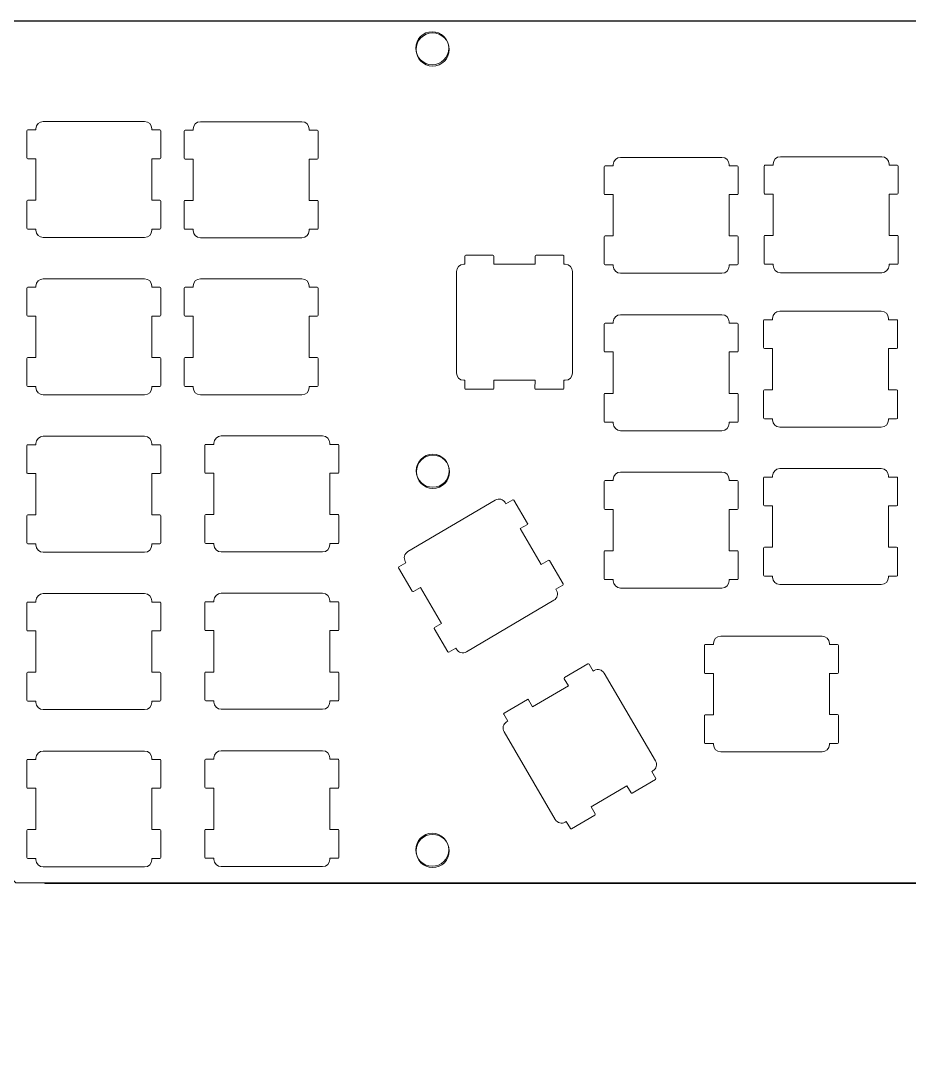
# Model space of a CAD drawing. Header units: millimetres. Extents: x -194 to 290, y 0 to 127.
# Drawn here: x 120.4 to 228, y 0 to 126 of the extents above; entities that cross this region are included whole.
import ezdxf

# ---------------------------------------------------------------- set-up
doc = ezdxf.new("R2010")
doc.units = ezdxf.units.MM
doc.header["$MEASUREMENT"] = 0
doc.layers.add('holes', color=7, linetype='Continuous')
doc.layers.add('Layer 1', color=7, linetype='Continuous')

# ---------------------------------------------------------------- blocks, each defined once
blk = doc.blocks.new('block 10')
at = {"layer": 'Layer 1', "color": 250, "lineweight": 9, "true_color": 0x353528}
blk.add_open_spline([(290.22, 21.63), (290.22, 21.63), (123.29, 21.63), (123.29, 21.63), (123.29, 21.63), (123.29, 21.69), (123.29, 21.69), (123.29, 21.69), (119.78, 21.69), (119.78, 21.69), (119.78, 21.69), (117.28, 24.14), (117.28, 24.14), (117.27, 24.13), (117.26, 24.12), (117.25, 24.11), (117.25, 24.11), (117.03, 24.32), (117.03, 24.32), (117.03, 24.32), (114.52, 26.79), (114.52, 26.79), (114.52, 26.79), (110.99, 26.8), (110.99, 26.8), (110.99, 26.8), (103.86, 26.82), (103.86, 26.82), (103.86, 26.82), (101.3, 26.83), (101.3, 26.83), (101.3, 26.83), (100.34, 26.83), (100.34, 26.83), (100.34, 26.83), (98.36, 28.78), (98.36, 28.78), (98.36, 28.78), (84.57, 28.78), (84.57, 28.78), (84.57, 28.78), (81.16, 27.86), (81.16, 27.86), (81.16, 27.86), (61.46, 22.49), (61.46, 22.49), (61.46, 22.49), (59, 21.82), (59, 21.82), (59, 21.82), (58.06, 21.56), (58.06, 21.56), (58.06, 21.56), (56.88, 19), (56.88, 19), (56.88, 19), (56.16, 18.59), (56.16, 18.59), (56.16, 18.59), (53.82, 17.24), (53.82, 17.24), (53.82, 17.24), (26.91, 1.75), (26.91, 1.75), (26.91, 1.75), (23.85, -0.01), (23.85, -0.01), (23.85, -0.01), (22.08, 3.05), (22.08, 3.05), (22.08, 3.05), (1.82, 38.06), (1.82, 38.06), (1.82, 38.06), (0.05, 41.11), (0.05, 41.11), (0.05, 41.11), (0.05, 126.04), (0.05, 126.04), (0.05, 126.04), (243.04, 126.04), (243.04, 126.04), (243.04, 126.04), (245.54, 123.55), (245.54, 123.55), (245.54, 123.55), (248.22, 120.88), (248.22, 120.88), (248.22, 120.88), (250.72, 118.39), (250.72, 118.39), (250.72, 118.39), (282.66, 118.39), (282.66, 118.39), (282.66, 118.39), (285.16, 115.9), (285.16, 115.9), (285.16, 115.9), (287.72, 113.35), (287.72, 113.35), (287.72, 113.35), (290.22, 110.86), (290.22, 110.86), (290.22, 110.86), (290.22, 21.63), (290.22, 21.63)], degree=3, knots=[0, 0, 0, 0, 1, 1, 1, 2, 2, 2, 3, 3, 3, 4, 4, 4, 5, 5, 5, 6, 6, 6, 7, 7, 7, 8, 8, 8, 9, 9, 9, 10, 10, 10, 11, 11, 11, 12, 12, 12, 13, 13, 13, 14, 14, 14, 15, 15, 15, 16, 16, 16, 17, 17, 17, 18, 18, 18, 19, 19, 19, 20, 20, 20, 21, 21, 21, 22, 22, 22, 23, 23, 23, 24, 24, 24, 25, 25, 25, 26, 26, 26, 27, 27, 27, 28, 28, 28, 29, 29, 29, 30, 30, 30, 31, 31, 31, 32, 32, 32, 33, 33, 33, 34, 34, 34, 35, 35, 35, 35], dxfattribs=at)
blk = doc.blocks.new('block 12')
at = {"layer": 'Layer 1', "lineweight": 0}
blk.add_lwpolyline([(290.22, 25.16), (290.22, 21.63), (123.29, 21.63), (123.29, 21.69), (290.17, 21.69), (290.17, 25.16), (290.22, 25.16)], dxfattribs=at)
blk = doc.blocks.new('block 13')
at = {"layer": 'Layer 1', "lineweight": 0}
blk.add_open_spline([(245.54, 123.55), (245.53, 123.54), (245.51, 123.53), (245.5, 123.52), (245.5, 123.52), (243.02, 126), (243.02, 126), (243.02, 126), (0.1, 126), (0.1, 126), (0.1, 126), (0.1, 122.52), (0.1, 122.52), (0.1, 122.52), (0.05, 122.52), (0.05, 122.52), (0.05, 122.52), (0.05, 126.04), (0.05, 126.04), (0.05, 126.04), (243.04, 126.04), (243.04, 126.04), (243.04, 126.04), (245.54, 123.55), (245.54, 123.55)], degree=3, knots=[0, 0, 0, 0, 1, 1, 1, 2, 2, 2, 3, 3, 3, 4, 4, 4, 5, 5, 5, 6, 6, 6, 7, 7, 7, 8, 8, 8, 8], dxfattribs=at)
blk = doc.blocks.new('block 7')
at = {"layer": 'Layer 1'}
for name in ['block 10', 'block 13', 'block 12']:
    blk.add_blockref(name, (0, 0), dxfattribs=at)
blk = doc.blocks.new('block 25')
at = {"layer": 'holes', "lineweight": 0}
blk.add_open_spline([(170.27, 73.58), (171.37, 73.58), (172.27, 72.68), (172.27, 71.58), (172.27, 70.47), (171.37, 69.58), (170.27, 69.58), (169.17, 69.58), (168.27, 70.47), (168.27, 71.58), (168.27, 72.68), (169.17, 73.58), (170.27, 73.58)], degree=3, knots=[0, 0, 0, 0, 1, 1, 1, 2, 2, 2, 3, 3, 3, 4, 4, 4, 4], dxfattribs=at)
blk = doc.blocks.new('block 26')
at = {"layer": 'holes', "lineweight": 0}
blk.add_open_spline([(170.21, 124.73), (171.31, 124.73), (172.21, 123.83), (172.21, 122.73), (172.21, 121.62), (171.31, 120.73), (170.21, 120.73), (169.11, 120.73), (168.21, 121.62), (168.21, 122.73), (168.21, 123.83), (169.11, 124.73), (170.21, 124.73)], degree=3, knots=[0, 0, 0, 0, 1, 1, 1, 2, 2, 2, 3, 3, 3, 4, 4, 4, 4], dxfattribs=at)
blk = doc.blocks.new('block 28')
at = {"layer": 'holes', "lineweight": 0}
blk.add_open_spline([(170.21, 27.7), (171.31, 27.7), (172.21, 26.8), (172.21, 25.7), (172.21, 24.59), (171.31, 23.7), (170.21, 23.7), (169.11, 23.7), (168.21, 24.59), (168.21, 25.7), (168.21, 26.8), (169.11, 27.7), (170.21, 27.7)], degree=3, knots=[0, 0, 0, 0, 1, 1, 1, 2, 2, 2, 3, 3, 3, 4, 4, 4, 4], dxfattribs=at)
blk = doc.blocks.new('block 24')
at = {"layer": 'holes'}
for name in ['block 26', 'block 25', 'block 28']:
    blk.add_blockref(name, (0, 0), dxfattribs=at)
blk = doc.blocks.new('block 42')
at = {"layer": 'holes', "color": 7, "lineweight": 9, "true_color": 0xffffff}
blk.add_open_spline([(170.3, 73.47), (171.41, 73.47), (172.31, 72.57), (172.31, 71.46), (172.31, 70.35), (171.41, 69.45), (170.3, 69.45), (169.19, 69.45), (168.29, 70.35), (168.29, 71.46), (168.29, 72.57), (169.19, 73.47), (170.3, 73.47)], degree=3, knots=[0, 0, 0, 0, 1, 1, 1, 2, 2, 2, 3, 3, 3, 4, 4, 4, 4], dxfattribs=at)
blk = doc.blocks.new('block 43')
at = {"layer": 'holes', "color": 7, "lineweight": 9, "true_color": 0xffffff}
blk.add_open_spline([(170.26, 124.59), (171.37, 124.59), (172.27, 123.69), (172.27, 122.58), (172.27, 121.46), (171.37, 120.56), (170.26, 120.56), (169.15, 120.56), (168.25, 121.46), (168.25, 122.58), (168.25, 123.69), (169.15, 124.59), (170.26, 124.59)], degree=3, knots=[0, 0, 0, 0, 1, 1, 1, 2, 2, 2, 3, 3, 3, 4, 4, 4, 4], dxfattribs=at)
blk = doc.blocks.new('block 45')
at = {"layer": 'holes', "color": 7, "lineweight": 9, "true_color": 0xffffff}
blk.add_open_spline([(170.26, 27.57), (171.37, 27.57), (172.27, 26.67), (172.27, 25.56), (172.27, 24.45), (171.37, 23.55), (170.26, 23.55), (169.15, 23.55), (168.25, 24.45), (168.25, 25.56), (168.25, 26.67), (169.15, 27.57), (170.26, 27.57)], degree=3, knots=[0, 0, 0, 0, 1, 1, 1, 2, 2, 2, 3, 3, 3, 4, 4, 4, 4], dxfattribs=at)
blk = doc.blocks.new('block 41')
at = {"layer": 'holes'}
for name in ['block 43', 'block 42', 'block 45']:
    blk.add_blockref(name, (0, 0), dxfattribs=at)
blk = doc.blocks.new('block 40')
at = {"layer": 'holes', "color": 7, "lineweight": 9, "true_color": 0xffffff}
for points, knots in [([(136.25, 109.35), (136.25, 109.35), (136.25, 104.34), (136.25, 104.34), (136.25, 104.34), (137.24, 104.34), (137.24, 104.34), (137.31, 104.34), (137.35, 104.3), (137.35, 104.23), (137.35, 104.23), (137.35, 100.95), (137.35, 100.95), (137.35, 100.88), (137.31, 100.84), (137.24, 100.84), (137.24, 100.84), (136.25, 100.84), (136.25, 100.84), (136.25, 100.84), (136.25, 100.7), (136.25, 100.7), (136.25, 100.21), (135.87, 99.82), (135.37, 99.82), (135.37, 99.82), (123.1, 99.82), (123.1, 99.82), (122.6, 99.82), (122.21, 100.21), (122.21, 100.7), (122.21, 100.7), (122.21, 100.84), (122.21, 100.84), (122.21, 100.84), (121.23, 100.84), (121.23, 100.84), (121.16, 100.84), (121.12, 100.88), (121.12, 100.95), (121.12, 100.95), (121.12, 104.23), (121.12, 104.23), (121.12, 104.3), (121.16, 104.34), (121.23, 104.34), (121.23, 104.34), (122.21, 104.34), (122.21, 104.34), (122.21, 104.34), (122.21, 109.35), (122.21, 109.35), (122.21, 109.35), (121.23, 109.35), (121.23, 109.35), (121.16, 109.35), (121.12, 109.38), (121.12, 109.45), (121.12, 109.45), (121.12, 112.73), (121.12, 112.73), (121.12, 112.8), (121.16, 112.84), (121.23, 112.84), (121.23, 112.84), (122.21, 112.84), (122.21, 112.84), (122.21, 112.84), (122.21, 112.98), (122.21, 112.98), (122.21, 113.47), (122.6, 113.86), (123.1, 113.86), (123.1, 113.86), (135.37, 113.86), (135.37, 113.86), (135.87, 113.86), (136.25, 113.47), (136.25, 112.98), (136.25, 112.98), (136.25, 112.84), (136.25, 112.84), (136.25, 112.84), (137.24, 112.84), (137.24, 112.84), (137.31, 112.84), (137.35, 112.8), (137.35, 112.73), (137.35, 112.73), (137.35, 109.45), (137.35, 109.45), (137.35, 109.38), (137.31, 109.35), (137.24, 109.35), (137.24, 109.35), (136.25, 109.35), (136.25, 109.35)], [0, 0, 0, 0, 1, 1, 1, 2, 2, 2, 3, 3, 3, 4, 4, 4, 5, 5, 5, 6, 6, 6, 7, 7, 7, 8, 8, 8, 9, 9, 9, 10, 10, 10, 11, 11, 11, 12, 12, 12, 13, 13, 13, 14, 14, 14, 15, 15, 15, 16, 16, 16, 17, 17, 17, 18, 18, 18, 19, 19, 19, 20, 20, 20, 21, 21, 21, 22, 22, 22, 23, 23, 23, 24, 24, 24, 25, 25, 25, 26, 26, 26, 27, 27, 27, 28, 28, 28, 29, 29, 29, 30, 30, 30, 31, 31, 31, 32, 32, 32, 32]), ([(155.3, 109.31), (155.3, 109.31), (155.3, 104.3), (155.3, 104.3), (155.3, 104.3), (156.29, 104.3), (156.29, 104.3), (156.36, 104.3), (156.4, 104.27), (156.4, 104.2), (156.4, 104.2), (156.4, 100.91), (156.4, 100.91), (156.4, 100.84), (156.36, 100.81), (156.29, 100.81), (156.29, 100.81), (155.3, 100.81), (155.3, 100.81), (155.3, 100.81), (155.3, 100.67), (155.3, 100.67), (155.3, 100.17), (154.92, 99.79), (154.42, 99.79), (154.42, 99.79), (142.15, 99.79), (142.15, 99.79), (141.65, 99.79), (141.26, 100.17), (141.26, 100.67), (141.26, 100.67), (141.26, 100.81), (141.26, 100.81), (141.26, 100.81), (140.28, 100.81), (140.28, 100.81), (140.21, 100.81), (140.17, 100.84), (140.17, 100.91), (140.17, 100.91), (140.17, 104.2), (140.17, 104.2), (140.17, 104.27), (140.21, 104.3), (140.28, 104.3), (140.28, 104.3), (141.26, 104.3), (141.26, 104.3), (141.26, 104.3), (141.26, 109.31), (141.26, 109.31), (141.26, 109.31), (140.28, 109.31), (140.28, 109.31), (140.21, 109.31), (140.17, 109.35), (140.17, 109.42), (140.17, 109.42), (140.17, 112.7), (140.17, 112.7), (140.17, 112.77), (140.21, 112.8), (140.28, 112.8), (140.28, 112.8), (141.26, 112.8), (141.26, 112.8), (141.26, 112.8), (141.26, 112.94), (141.26, 112.94), (141.26, 113.44), (141.65, 113.83), (142.15, 113.83), (142.15, 113.83), (154.42, 113.83), (154.42, 113.83), (154.92, 113.83), (155.3, 113.44), (155.3, 112.94), (155.3, 112.94), (155.3, 112.8), (155.3, 112.8), (155.3, 112.8), (156.29, 112.8), (156.29, 112.8), (156.36, 112.8), (156.4, 112.77), (156.4, 112.7), (156.4, 112.7), (156.4, 109.42), (156.4, 109.42), (156.4, 109.35), (156.36, 109.31), (156.29, 109.31), (156.29, 109.31), (155.3, 109.31), (155.3, 109.31)], [0, 0, 0, 0, 1, 1, 1, 2, 2, 2, 3, 3, 3, 4, 4, 4, 5, 5, 5, 6, 6, 6, 7, 7, 7, 8, 8, 8, 9, 9, 9, 10, 10, 10, 11, 11, 11, 12, 12, 12, 13, 13, 13, 14, 14, 14, 15, 15, 15, 16, 16, 16, 17, 17, 17, 18, 18, 18, 19, 19, 19, 20, 20, 20, 21, 21, 21, 22, 22, 22, 23, 23, 23, 24, 24, 24, 25, 25, 25, 26, 26, 26, 27, 27, 27, 28, 28, 28, 29, 29, 29, 30, 30, 30, 31, 31, 31, 32, 32, 32, 32]), ([(206.17, 105.01), (206.17, 105.01), (206.17, 100), (206.17, 100), (206.17, 100), (207.16, 100), (207.16, 100), (207.23, 100), (207.27, 99.96), (207.27, 99.89), (207.27, 99.89), (207.27, 96.61), (207.27, 96.61), (207.27, 96.54), (207.23, 96.51), (207.16, 96.51), (207.16, 96.51), (206.17, 96.51), (206.17, 96.51), (206.17, 96.51), (206.17, 96.36), (206.17, 96.36), (206.17, 95.87), (205.79, 95.48), (205.29, 95.48), (205.29, 95.48), (193.02, 95.48), (193.02, 95.48), (192.52, 95.48), (192.13, 95.87), (192.13, 96.36), (192.13, 96.36), (192.13, 96.51), (192.13, 96.51), (192.13, 96.51), (191.15, 96.51), (191.15, 96.51), (191.08, 96.51), (191.04, 96.54), (191.04, 96.61), (191.04, 96.61), (191.04, 99.89), (191.04, 99.89), (191.04, 99.96), (191.08, 100), (191.15, 100), (191.15, 100), (192.13, 100), (192.13, 100), (192.13, 100), (192.13, 105.01), (192.13, 105.01), (192.13, 105.01), (191.15, 105.01), (191.15, 105.01), (191.08, 105.01), (191.04, 105.04), (191.04, 105.11), (191.04, 105.11), (191.04, 108.39), (191.04, 108.39), (191.04, 108.46), (191.08, 108.5), (191.15, 108.5), (191.15, 108.5), (192.13, 108.5), (192.13, 108.5), (192.13, 108.5), (192.13, 108.64), (192.13, 108.64), (192.13, 109.13), (192.52, 109.52), (193.02, 109.52), (193.02, 109.52), (205.29, 109.52), (205.29, 109.52), (205.79, 109.52), (206.17, 109.13), (206.17, 108.64), (206.17, 108.64), (206.17, 108.5), (206.17, 108.5), (206.17, 108.5), (207.16, 108.5), (207.16, 108.5), (207.23, 108.5), (207.27, 108.46), (207.27, 108.39), (207.27, 108.39), (207.27, 105.11), (207.27, 105.11), (207.27, 105.04), (207.23, 105.01), (207.16, 105.01), (207.16, 105.01), (206.17, 105.01), (206.17, 105.01)], [0, 0, 0, 0, 1, 1, 1, 2, 2, 2, 3, 3, 3, 4, 4, 4, 5, 5, 5, 6, 6, 6, 7, 7, 7, 8, 8, 8, 9, 9, 9, 10, 10, 10, 11, 11, 11, 12, 12, 12, 13, 13, 13, 14, 14, 14, 15, 15, 15, 16, 16, 16, 17, 17, 17, 18, 18, 18, 19, 19, 19, 20, 20, 20, 21, 21, 21, 22, 22, 22, 23, 23, 23, 24, 24, 24, 25, 25, 25, 26, 26, 26, 27, 27, 27, 28, 28, 28, 29, 29, 29, 30, 30, 30, 31, 31, 31, 32, 32, 32, 32]), ([(225.54, 105.08), (225.54, 105.08), (225.54, 100.07), (225.54, 100.07), (225.54, 100.07), (226.53, 100.07), (226.53, 100.07), (226.6, 100.07), (226.64, 100.03), (226.64, 99.96), (226.64, 99.96), (226.64, 96.68), (226.64, 96.68), (226.64, 96.61), (226.6, 96.58), (226.53, 96.58), (226.53, 96.58), (225.54, 96.58), (225.54, 96.58), (225.54, 96.58), (225.54, 96.43), (225.54, 96.43), (225.54, 95.94), (225.15, 95.55), (224.66, 95.55), (224.66, 95.55), (212.38, 95.55), (212.38, 95.55), (211.89, 95.55), (211.5, 95.94), (211.5, 96.43), (211.5, 96.43), (211.5, 96.58), (211.5, 96.58), (211.5, 96.58), (210.51, 96.58), (210.51, 96.58), (210.44, 96.58), (210.41, 96.61), (210.41, 96.68), (210.41, 96.68), (210.41, 99.96), (210.41, 99.96), (210.41, 100.03), (210.44, 100.07), (210.51, 100.07), (210.51, 100.07), (211.5, 100.07), (211.5, 100.07), (211.5, 100.07), (211.5, 105.08), (211.5, 105.08), (211.5, 105.08), (210.51, 105.08), (210.51, 105.08), (210.44, 105.08), (210.41, 105.11), (210.41, 105.18), (210.41, 105.18), (210.41, 108.46), (210.41, 108.46), (210.41, 108.53), (210.44, 108.57), (210.51, 108.57), (210.51, 108.57), (211.5, 108.57), (211.5, 108.57), (211.5, 108.57), (211.5, 108.71), (211.5, 108.71), (211.5, 109.21), (211.89, 109.59), (212.38, 109.59), (212.38, 109.59), (224.66, 109.59), (224.66, 109.59), (225.15, 109.59), (225.54, 109.21), (225.54, 108.71), (225.54, 108.71), (225.54, 108.57), (225.54, 108.57), (225.54, 108.57), (226.53, 108.57), (226.53, 108.57), (226.6, 108.57), (226.64, 108.53), (226.64, 108.46), (226.64, 108.46), (226.64, 105.18), (226.64, 105.18), (226.64, 105.11), (226.6, 105.08), (226.53, 105.08), (226.53, 105.08), (225.54, 105.08), (225.54, 105.08)], [0, 0, 0, 0, 1, 1, 1, 2, 2, 2, 3, 3, 3, 4, 4, 4, 5, 5, 5, 6, 6, 6, 7, 7, 7, 8, 8, 8, 9, 9, 9, 10, 10, 10, 11, 11, 11, 12, 12, 12, 13, 13, 13, 14, 14, 14, 15, 15, 15, 16, 16, 16, 17, 17, 17, 18, 18, 18, 19, 19, 19, 20, 20, 20, 21, 21, 21, 22, 22, 22, 23, 23, 23, 24, 24, 24, 25, 25, 25, 26, 26, 26, 27, 27, 27, 28, 28, 28, 29, 29, 29, 30, 30, 30, 31, 31, 31, 32, 32, 32, 32]), ([(182.68, 82.54), (182.68, 82.54), (177.67, 82.54), (177.67, 82.54), (177.67, 82.54), (177.67, 81.55), (177.67, 81.55), (177.67, 81.48), (177.64, 81.44), (177.56, 81.44), (177.56, 81.44), (174.28, 81.44), (174.28, 81.44), (174.21, 81.44), (174.18, 81.48), (174.18, 81.55), (174.18, 81.55), (174.18, 82.54), (174.18, 82.54), (174.18, 82.54), (174.04, 82.54), (174.04, 82.54), (173.54, 82.54), (173.15, 82.92), (173.15, 83.42), (173.15, 83.42), (173.15, 95.69), (173.15, 95.69), (173.15, 96.19), (173.54, 96.58), (174.04, 96.58), (174.04, 96.58), (174.18, 96.58), (174.18, 96.58), (174.18, 96.58), (174.18, 97.56), (174.18, 97.56), (174.18, 97.63), (174.21, 97.67), (174.28, 97.67), (174.28, 97.67), (177.56, 97.67), (177.56, 97.67), (177.64, 97.67), (177.67, 97.63), (177.67, 97.56), (177.67, 97.56), (177.67, 96.58), (177.67, 96.58), (177.67, 96.58), (182.68, 96.58), (182.68, 96.58), (182.68, 96.58), (182.68, 97.56), (182.68, 97.56), (182.68, 97.63), (182.72, 97.67), (182.79, 97.67), (182.79, 97.67), (186.07, 97.67), (186.07, 97.67), (186.14, 97.67), (186.17, 97.63), (186.17, 97.56), (186.17, 97.56), (186.17, 96.58), (186.17, 96.58), (186.17, 96.58), (186.31, 96.58), (186.31, 96.58), (186.81, 96.58), (187.2, 96.19), (187.2, 95.69), (187.2, 95.69), (187.2, 83.42), (187.2, 83.42), (187.2, 82.92), (186.81, 82.54), (186.31, 82.54), (186.31, 82.54), (186.14, 82.54), (186.14, 82.54), (186.14, 82.54), (186.14, 81.55), (186.14, 81.55), (186.14, 81.48), (186.1, 81.44), (186.03, 81.44), (186.03, 81.44), (182.75, 81.44), (182.75, 81.44), (182.68, 81.44), (182.64, 81.48), (182.64, 81.55), (182.64, 81.55), (182.68, 82.54), (182.68, 82.54), (182.68, 82.54), (182.68, 82.54), (182.68, 82.54)], [0, 0, 0, 0, 1, 1, 1, 2, 2, 2, 3, 3, 3, 4, 4, 4, 5, 5, 5, 6, 6, 6, 7, 7, 7, 8, 8, 8, 9, 9, 9, 10, 10, 10, 11, 11, 11, 12, 12, 12, 13, 13, 13, 14, 14, 14, 15, 15, 15, 16, 16, 16, 17, 17, 17, 18, 18, 18, 19, 19, 19, 20, 20, 20, 21, 21, 21, 22, 22, 22, 23, 23, 23, 24, 24, 24, 25, 25, 25, 26, 26, 26, 27, 27, 27, 28, 28, 28, 29, 29, 29, 30, 30, 30, 31, 31, 31, 32, 32, 32, 33, 33, 33, 33]), ([(136.25, 90.3), (136.25, 90.3), (136.25, 85.29), (136.25, 85.29), (136.25, 85.29), (137.24, 85.29), (137.24, 85.29), (137.31, 85.29), (137.35, 85.25), (137.35, 85.18), (137.35, 85.18), (137.35, 81.9), (137.35, 81.9), (137.35, 81.83), (137.31, 81.79), (137.24, 81.79), (137.24, 81.79), (136.25, 81.79), (136.25, 81.79), (136.25, 81.79), (136.25, 81.65), (136.25, 81.65), (136.25, 81.16), (135.87, 80.77), (135.37, 80.77), (135.37, 80.77), (123.1, 80.77), (123.1, 80.77), (122.6, 80.77), (122.21, 81.16), (122.21, 81.65), (122.21, 81.65), (122.21, 81.79), (122.21, 81.79), (122.21, 81.79), (121.23, 81.79), (121.23, 81.79), (121.16, 81.79), (121.12, 81.83), (121.12, 81.9), (121.12, 81.9), (121.12, 85.18), (121.12, 85.18), (121.12, 85.25), (121.16, 85.29), (121.23, 85.29), (121.23, 85.29), (122.21, 85.29), (122.21, 85.29), (122.21, 85.29), (122.21, 90.3), (122.21, 90.3), (122.21, 90.3), (121.23, 90.3), (121.23, 90.3), (121.16, 90.3), (121.12, 90.33), (121.12, 90.4), (121.12, 90.4), (121.12, 93.68), (121.12, 93.68), (121.12, 93.75), (121.16, 93.79), (121.23, 93.79), (121.23, 93.79), (122.21, 93.79), (122.21, 93.79), (122.21, 93.79), (122.21, 93.93), (122.21, 93.93), (122.21, 94.42), (122.6, 94.81), (123.1, 94.81), (123.1, 94.81), (135.37, 94.81), (135.37, 94.81), (135.87, 94.81), (136.25, 94.42), (136.25, 93.93), (136.25, 93.93), (136.25, 93.79), (136.25, 93.79), (136.25, 93.79), (137.24, 93.79), (137.24, 93.79), (137.31, 93.79), (137.35, 93.75), (137.35, 93.68), (137.35, 93.68), (137.35, 90.4), (137.35, 90.4), (137.35, 90.33), (137.31, 90.3), (137.24, 90.3), (137.24, 90.3), (136.25, 90.3), (136.25, 90.3)], [0, 0, 0, 0, 1, 1, 1, 2, 2, 2, 3, 3, 3, 4, 4, 4, 5, 5, 5, 6, 6, 6, 7, 7, 7, 8, 8, 8, 9, 9, 9, 10, 10, 10, 11, 11, 11, 12, 12, 12, 13, 13, 13, 14, 14, 14, 15, 15, 15, 16, 16, 16, 17, 17, 17, 18, 18, 18, 19, 19, 19, 20, 20, 20, 21, 21, 21, 22, 22, 22, 23, 23, 23, 24, 24, 24, 25, 25, 25, 26, 26, 26, 27, 27, 27, 28, 28, 28, 29, 29, 29, 30, 30, 30, 31, 31, 31, 32, 32, 32, 32]), ([(155.3, 90.3), (155.3, 90.3), (155.3, 85.29), (155.3, 85.29), (155.3, 85.29), (156.29, 85.29), (156.29, 85.29), (156.36, 85.29), (156.4, 85.25), (156.4, 85.18), (156.4, 85.18), (156.4, 81.9), (156.4, 81.9), (156.4, 81.83), (156.36, 81.79), (156.29, 81.79), (156.29, 81.79), (155.3, 81.79), (155.3, 81.79), (155.3, 81.79), (155.3, 81.65), (155.3, 81.65), (155.3, 81.16), (154.92, 80.77), (154.42, 80.77), (154.42, 80.77), (142.15, 80.77), (142.15, 80.77), (141.65, 80.77), (141.26, 81.16), (141.26, 81.65), (141.26, 81.65), (141.26, 81.79), (141.26, 81.79), (141.26, 81.79), (140.28, 81.79), (140.28, 81.79), (140.21, 81.79), (140.17, 81.83), (140.17, 81.9), (140.17, 81.9), (140.17, 85.18), (140.17, 85.18), (140.17, 85.25), (140.21, 85.29), (140.28, 85.29), (140.28, 85.29), (141.26, 85.29), (141.26, 85.29), (141.26, 85.29), (141.26, 90.3), (141.26, 90.3), (141.26, 90.3), (140.28, 90.3), (140.28, 90.3), (140.21, 90.3), (140.17, 90.33), (140.17, 90.4), (140.17, 90.4), (140.17, 93.68), (140.17, 93.68), (140.17, 93.75), (140.21, 93.79), (140.28, 93.79), (140.28, 93.79), (141.26, 93.79), (141.26, 93.79), (141.26, 93.79), (141.26, 93.93), (141.26, 93.93), (141.26, 94.42), (141.65, 94.81), (142.15, 94.81), (142.15, 94.81), (154.42, 94.81), (154.42, 94.81), (154.92, 94.81), (155.3, 94.42), (155.3, 93.93), (155.3, 93.93), (155.3, 93.79), (155.3, 93.79), (155.3, 93.79), (156.29, 93.79), (156.29, 93.79), (156.36, 93.79), (156.4, 93.75), (156.4, 93.68), (156.4, 93.68), (156.4, 90.4), (156.4, 90.4), (156.4, 90.33), (156.36, 90.3), (156.29, 90.3), (156.29, 90.3), (155.3, 90.3), (155.3, 90.3)], [0, 0, 0, 0, 1, 1, 1, 2, 2, 2, 3, 3, 3, 4, 4, 4, 5, 5, 5, 6, 6, 6, 7, 7, 7, 8, 8, 8, 9, 9, 9, 10, 10, 10, 11, 11, 11, 12, 12, 12, 13, 13, 13, 14, 14, 14, 15, 15, 15, 16, 16, 16, 17, 17, 17, 18, 18, 18, 19, 19, 19, 20, 20, 20, 21, 21, 21, 22, 22, 22, 23, 23, 23, 24, 24, 24, 25, 25, 25, 26, 26, 26, 27, 27, 27, 28, 28, 28, 29, 29, 29, 30, 30, 30, 31, 31, 31, 32, 32, 32, 32]), ([(225.47, 86.38), (225.47, 86.38), (225.47, 81.37), (225.47, 81.37), (225.47, 81.37), (226.46, 81.37), (226.46, 81.37), (226.53, 81.37), (226.57, 81.34), (226.57, 81.27), (226.57, 81.27), (226.57, 77.98), (226.57, 77.98), (226.57, 77.91), (226.53, 77.88), (226.46, 77.88), (226.46, 77.88), (225.47, 77.88), (225.47, 77.88), (225.47, 77.88), (225.47, 77.74), (225.47, 77.74), (225.47, 77.24), (225.08, 76.86), (224.59, 76.86), (224.59, 76.86), (212.31, 76.86), (212.31, 76.86), (211.82, 76.86), (211.43, 77.24), (211.43, 77.74), (211.43, 77.74), (211.43, 77.88), (211.43, 77.88), (211.43, 77.88), (210.44, 77.88), (210.44, 77.88), (210.37, 77.88), (210.34, 77.91), (210.34, 77.98), (210.34, 77.98), (210.34, 81.27), (210.34, 81.27), (210.34, 81.34), (210.37, 81.37), (210.44, 81.37), (210.44, 81.37), (211.43, 81.37), (211.43, 81.37), (211.43, 81.37), (211.43, 86.38), (211.43, 86.38), (211.43, 86.38), (210.44, 86.38), (210.44, 86.38), (210.37, 86.38), (210.34, 86.42), (210.34, 86.49), (210.34, 86.49), (210.34, 89.77), (210.34, 89.77), (210.34, 89.84), (210.37, 89.87), (210.44, 89.87), (210.44, 89.87), (211.43, 89.87), (211.43, 89.87), (211.43, 89.87), (211.43, 90.01), (211.43, 90.01), (211.43, 90.51), (211.82, 90.9), (212.31, 90.9), (212.31, 90.9), (224.59, 90.9), (224.59, 90.9), (225.08, 90.9), (225.47, 90.51), (225.47, 90.01), (225.47, 90.01), (225.47, 89.87), (225.47, 89.87), (225.47, 89.87), (226.46, 89.87), (226.46, 89.87), (226.53, 89.87), (226.57, 89.84), (226.57, 89.77), (226.57, 89.77), (226.57, 86.49), (226.57, 86.49), (226.57, 86.42), (226.53, 86.38), (226.46, 86.38), (226.46, 86.38), (225.47, 86.38), (225.47, 86.38)], [0, 0, 0, 0, 1, 1, 1, 2, 2, 2, 3, 3, 3, 4, 4, 4, 5, 5, 5, 6, 6, 6, 7, 7, 7, 8, 8, 8, 9, 9, 9, 10, 10, 10, 11, 11, 11, 12, 12, 12, 13, 13, 13, 14, 14, 14, 15, 15, 15, 16, 16, 16, 17, 17, 17, 18, 18, 18, 19, 19, 19, 20, 20, 20, 21, 21, 21, 22, 22, 22, 23, 23, 23, 24, 24, 24, 25, 25, 25, 26, 26, 26, 27, 27, 27, 28, 28, 28, 29, 29, 29, 30, 30, 30, 31, 31, 31, 32, 32, 32, 32]), ([(206.17, 85.96), (206.17, 85.96), (206.17, 80.95), (206.17, 80.95), (206.17, 80.95), (207.16, 80.95), (207.16, 80.95), (207.23, 80.95), (207.27, 80.91), (207.27, 80.84), (207.27, 80.84), (207.27, 77.56), (207.27, 77.56), (207.27, 77.49), (207.23, 77.46), (207.16, 77.46), (207.16, 77.46), (206.17, 77.46), (206.17, 77.46), (206.17, 77.46), (206.17, 77.31), (206.17, 77.31), (206.17, 76.82), (205.79, 76.43), (205.29, 76.43), (205.29, 76.43), (193.02, 76.43), (193.02, 76.43), (192.52, 76.43), (192.13, 76.82), (192.13, 77.31), (192.13, 77.31), (192.13, 77.46), (192.13, 77.46), (192.13, 77.46), (191.15, 77.46), (191.15, 77.46), (191.08, 77.46), (191.04, 77.49), (191.04, 77.56), (191.04, 77.56), (191.04, 80.84), (191.04, 80.84), (191.04, 80.91), (191.08, 80.95), (191.15, 80.95), (191.15, 80.95), (192.13, 80.95), (192.13, 80.95), (192.13, 80.95), (192.13, 85.96), (192.13, 85.96), (192.13, 85.96), (191.15, 85.96), (191.15, 85.96), (191.08, 85.96), (191.04, 85.99), (191.04, 86.06), (191.04, 86.06), (191.04, 89.34), (191.04, 89.34), (191.04, 89.41), (191.08, 89.45), (191.15, 89.45), (191.15, 89.45), (192.13, 89.45), (192.13, 89.45), (192.13, 89.45), (192.13, 89.59), (192.13, 89.59), (192.13, 90.08), (192.52, 90.47), (193.02, 90.47), (193.02, 90.47), (205.29, 90.47), (205.29, 90.47), (205.79, 90.47), (206.17, 90.08), (206.17, 89.59), (206.17, 89.59), (206.17, 89.45), (206.17, 89.45), (206.17, 89.45), (207.16, 89.45), (207.16, 89.45), (207.23, 89.45), (207.27, 89.41), (207.27, 89.34), (207.27, 89.34), (207.27, 86.06), (207.27, 86.06), (207.27, 85.99), (207.23, 85.96), (207.16, 85.96), (207.16, 85.96), (206.17, 85.96), (206.17, 85.96)], [0, 0, 0, 0, 1, 1, 1, 2, 2, 2, 3, 3, 3, 4, 4, 4, 5, 5, 5, 6, 6, 6, 7, 7, 7, 8, 8, 8, 9, 9, 9, 10, 10, 10, 11, 11, 11, 12, 12, 12, 13, 13, 13, 14, 14, 14, 15, 15, 15, 16, 16, 16, 17, 17, 17, 18, 18, 18, 19, 19, 19, 20, 20, 20, 21, 21, 21, 22, 22, 22, 23, 23, 23, 24, 24, 24, 25, 25, 25, 26, 26, 26, 27, 27, 27, 28, 28, 28, 29, 29, 29, 30, 30, 30, 31, 31, 31, 32, 32, 32, 32]), ([(136.25, 71.25), (136.25, 71.25), (136.25, 66.24), (136.25, 66.24), (136.25, 66.24), (137.24, 66.24), (137.24, 66.24), (137.31, 66.24), (137.35, 66.2), (137.35, 66.13), (137.35, 66.13), (137.35, 62.85), (137.35, 62.85), (137.35, 62.78), (137.31, 62.74), (137.24, 62.74), (137.24, 62.74), (136.25, 62.74), (136.25, 62.74), (136.25, 62.74), (136.25, 62.6), (136.25, 62.6), (136.25, 62.11), (135.87, 61.72), (135.37, 61.72), (135.37, 61.72), (123.1, 61.72), (123.1, 61.72), (122.6, 61.72), (122.21, 62.11), (122.21, 62.6), (122.21, 62.6), (122.21, 62.74), (122.21, 62.74), (122.21, 62.74), (121.23, 62.74), (121.23, 62.74), (121.16, 62.74), (121.12, 62.78), (121.12, 62.85), (121.12, 62.85), (121.12, 66.13), (121.12, 66.13), (121.12, 66.2), (121.16, 66.24), (121.23, 66.24), (121.23, 66.24), (122.21, 66.24), (122.21, 66.24), (122.21, 66.24), (122.21, 71.25), (122.21, 71.25), (122.21, 71.25), (121.23, 71.25), (121.23, 71.25), (121.16, 71.25), (121.12, 71.28), (121.12, 71.35), (121.12, 71.35), (121.12, 74.63), (121.12, 74.63), (121.12, 74.7), (121.16, 74.74), (121.23, 74.74), (121.23, 74.74), (122.21, 74.74), (122.21, 74.74), (122.21, 74.74), (122.21, 74.88), (122.21, 74.88), (122.21, 75.37), (122.6, 75.76), (123.1, 75.76), (123.1, 75.76), (135.37, 75.76), (135.37, 75.76), (135.87, 75.76), (136.25, 75.37), (136.25, 74.88), (136.25, 74.88), (136.25, 74.74), (136.25, 74.74), (136.25, 74.74), (137.24, 74.74), (137.24, 74.74), (137.31, 74.74), (137.35, 74.7), (137.35, 74.63), (137.35, 74.63), (137.35, 71.35), (137.35, 71.35), (137.35, 71.28), (137.31, 71.25), (137.24, 71.25), (137.24, 71.25), (136.25, 71.25), (136.25, 71.25)], [0, 0, 0, 0, 1, 1, 1, 2, 2, 2, 3, 3, 3, 4, 4, 4, 5, 5, 5, 6, 6, 6, 7, 7, 7, 8, 8, 8, 9, 9, 9, 10, 10, 10, 11, 11, 11, 12, 12, 12, 13, 13, 13, 14, 14, 14, 15, 15, 15, 16, 16, 16, 17, 17, 17, 18, 18, 18, 19, 19, 19, 20, 20, 20, 21, 21, 21, 22, 22, 22, 23, 23, 23, 24, 24, 24, 25, 25, 25, 26, 26, 26, 27, 27, 27, 28, 28, 28, 29, 29, 29, 30, 30, 30, 31, 31, 31, 32, 32, 32, 32]), ([(157.81, 71.28), (157.81, 71.28), (157.81, 66.27), (157.81, 66.27), (157.81, 66.27), (158.8, 66.27), (158.8, 66.27), (158.87, 66.27), (158.9, 66.24), (158.9, 66.17), (158.9, 66.17), (158.9, 62.89), (158.9, 62.89), (158.9, 62.81), (158.87, 62.78), (158.8, 62.78), (158.8, 62.78), (157.81, 62.78), (157.81, 62.78), (157.81, 62.78), (157.81, 62.64), (157.81, 62.64), (157.81, 62.14), (157.42, 61.76), (156.93, 61.76), (156.93, 61.76), (144.65, 61.76), (144.65, 61.76), (144.16, 61.76), (143.77, 62.14), (143.77, 62.64), (143.77, 62.64), (143.77, 62.78), (143.77, 62.78), (143.77, 62.78), (142.78, 62.78), (142.78, 62.78), (142.71, 62.78), (142.67, 62.81), (142.67, 62.89), (142.67, 62.89), (142.67, 66.17), (142.67, 66.17), (142.67, 66.24), (142.71, 66.27), (142.78, 66.27), (142.78, 66.27), (143.77, 66.27), (143.77, 66.27), (143.77, 66.27), (143.77, 71.28), (143.77, 71.28), (143.77, 71.28), (142.78, 71.28), (142.78, 71.28), (142.71, 71.28), (142.67, 71.32), (142.67, 71.39), (142.67, 71.39), (142.67, 74.67), (142.67, 74.67), (142.67, 74.74), (142.71, 74.77), (142.78, 74.77), (142.78, 74.77), (143.77, 74.77), (143.77, 74.77), (143.77, 74.77), (143.77, 74.92), (143.77, 74.92), (143.77, 75.41), (144.16, 75.8), (144.65, 75.8), (144.65, 75.8), (156.93, 75.8), (156.93, 75.8), (157.42, 75.8), (157.81, 75.41), (157.81, 74.92), (157.81, 74.92), (157.81, 74.77), (157.81, 74.77), (157.81, 74.77), (158.8, 74.77), (158.8, 74.77), (158.87, 74.77), (158.9, 74.74), (158.9, 74.67), (158.9, 74.67), (158.9, 71.39), (158.9, 71.39), (158.9, 71.32), (158.87, 71.28), (158.8, 71.28), (158.8, 71.28), (157.81, 71.28), (157.81, 71.28)], [0, 0, 0, 0, 1, 1, 1, 2, 2, 2, 3, 3, 3, 4, 4, 4, 5, 5, 5, 6, 6, 6, 7, 7, 7, 8, 8, 8, 9, 9, 9, 10, 10, 10, 11, 11, 11, 12, 12, 12, 13, 13, 13, 14, 14, 14, 15, 15, 15, 16, 16, 16, 17, 17, 17, 18, 18, 18, 19, 19, 19, 20, 20, 20, 21, 21, 21, 22, 22, 22, 23, 23, 23, 24, 24, 24, 25, 25, 25, 26, 26, 26, 27, 27, 27, 28, 28, 28, 29, 29, 29, 30, 30, 30, 31, 31, 31, 32, 32, 32, 32]), ([(206.17, 66.91), (206.17, 66.91), (206.17, 61.9), (206.17, 61.9), (206.17, 61.9), (207.16, 61.9), (207.16, 61.9), (207.23, 61.9), (207.27, 61.86), (207.27, 61.79), (207.27, 61.79), (207.27, 58.51), (207.27, 58.51), (207.27, 58.44), (207.23, 58.41), (207.16, 58.41), (207.16, 58.41), (206.17, 58.41), (206.17, 58.41), (206.17, 58.41), (206.17, 58.26), (206.17, 58.26), (206.17, 57.77), (205.79, 57.38), (205.29, 57.38), (205.29, 57.38), (193.02, 57.38), (193.02, 57.38), (192.52, 57.38), (192.13, 57.77), (192.13, 58.26), (192.13, 58.26), (192.13, 58.41), (192.13, 58.41), (192.13, 58.41), (191.15, 58.41), (191.15, 58.41), (191.08, 58.41), (191.04, 58.44), (191.04, 58.51), (191.04, 58.51), (191.04, 61.79), (191.04, 61.79), (191.04, 61.86), (191.08, 61.9), (191.15, 61.9), (191.15, 61.9), (192.13, 61.9), (192.13, 61.9), (192.13, 61.9), (192.13, 66.91), (192.13, 66.91), (192.13, 66.91), (191.15, 66.91), (191.15, 66.91), (191.08, 66.91), (191.04, 66.94), (191.04, 67.01), (191.04, 67.01), (191.04, 70.29), (191.04, 70.29), (191.04, 70.36), (191.08, 70.4), (191.15, 70.4), (191.15, 70.4), (192.13, 70.4), (192.13, 70.4), (192.13, 70.4), (192.13, 70.54), (192.13, 70.54), (192.13, 71.03), (192.52, 71.42), (193.02, 71.42), (193.02, 71.42), (205.29, 71.42), (205.29, 71.42), (205.79, 71.42), (206.17, 71.03), (206.17, 70.54), (206.17, 70.54), (206.17, 70.4), (206.17, 70.4), (206.17, 70.4), (207.16, 70.4), (207.16, 70.4), (207.23, 70.4), (207.27, 70.36), (207.27, 70.29), (207.27, 70.29), (207.27, 67.01), (207.27, 67.01), (207.27, 66.94), (207.23, 66.91), (207.16, 66.91), (207.16, 66.91), (206.17, 66.91), (206.17, 66.91)], [0, 0, 0, 0, 1, 1, 1, 2, 2, 2, 3, 3, 3, 4, 4, 4, 5, 5, 5, 6, 6, 6, 7, 7, 7, 8, 8, 8, 9, 9, 9, 10, 10, 10, 11, 11, 11, 12, 12, 12, 13, 13, 13, 14, 14, 14, 15, 15, 15, 16, 16, 16, 17, 17, 17, 18, 18, 18, 19, 19, 19, 20, 20, 20, 21, 21, 21, 22, 22, 22, 23, 23, 23, 24, 24, 24, 25, 25, 25, 26, 26, 26, 27, 27, 27, 28, 28, 28, 29, 29, 29, 30, 30, 30, 31, 31, 31, 32, 32, 32, 32]), ([(225.47, 67.33), (225.47, 67.33), (225.47, 62.32), (225.47, 62.32), (225.47, 62.32), (226.46, 62.32), (226.46, 62.32), (226.53, 62.32), (226.57, 62.29), (226.57, 62.22), (226.57, 62.22), (226.57, 58.93), (226.57, 58.93), (226.57, 58.86), (226.53, 58.83), (226.46, 58.83), (226.46, 58.83), (225.47, 58.83), (225.47, 58.83), (225.47, 58.83), (225.47, 58.69), (225.47, 58.69), (225.47, 58.19), (225.08, 57.81), (224.59, 57.81), (224.59, 57.81), (212.31, 57.81), (212.31, 57.81), (211.82, 57.81), (211.43, 58.19), (211.43, 58.69), (211.43, 58.69), (211.43, 58.83), (211.43, 58.83), (211.43, 58.83), (210.44, 58.83), (210.44, 58.83), (210.37, 58.83), (210.34, 58.86), (210.34, 58.93), (210.34, 58.93), (210.34, 62.22), (210.34, 62.22), (210.34, 62.29), (210.37, 62.32), (210.44, 62.32), (210.44, 62.32), (211.43, 62.32), (211.43, 62.32), (211.43, 62.32), (211.43, 67.33), (211.43, 67.33), (211.43, 67.33), (210.44, 67.33), (210.44, 67.33), (210.37, 67.33), (210.34, 67.37), (210.34, 67.44), (210.34, 67.44), (210.34, 70.72), (210.34, 70.72), (210.34, 70.79), (210.37, 70.82), (210.44, 70.82), (210.44, 70.82), (211.43, 70.82), (211.43, 70.82), (211.43, 70.82), (211.43, 70.96), (211.43, 70.96), (211.43, 71.46), (211.82, 71.85), (212.31, 71.85), (212.31, 71.85), (224.59, 71.85), (224.59, 71.85), (225.08, 71.85), (225.47, 71.46), (225.47, 70.96), (225.47, 70.96), (225.47, 70.82), (225.47, 70.82), (225.47, 70.82), (226.46, 70.82), (226.46, 70.82), (226.53, 70.82), (226.57, 70.79), (226.57, 70.72), (226.57, 70.72), (226.57, 67.44), (226.57, 67.44), (226.57, 67.37), (226.53, 67.33), (226.46, 67.33), (226.46, 67.33), (225.47, 67.33), (225.47, 67.33)], [0, 0, 0, 0, 1, 1, 1, 2, 2, 2, 3, 3, 3, 4, 4, 4, 5, 5, 5, 6, 6, 6, 7, 7, 7, 8, 8, 8, 9, 9, 9, 10, 10, 10, 11, 11, 11, 12, 12, 12, 13, 13, 13, 14, 14, 14, 15, 15, 15, 16, 16, 16, 17, 17, 17, 18, 18, 18, 19, 19, 19, 20, 20, 20, 21, 21, 21, 22, 22, 22, 23, 23, 23, 24, 24, 24, 25, 25, 25, 26, 26, 26, 27, 27, 27, 28, 28, 28, 29, 29, 29, 30, 30, 30, 31, 31, 31, 32, 32, 32, 32]), ([(180.88, 64.58), (180.88, 64.58), (183.42, 60.24), (183.42, 60.24), (183.42, 60.24), (184.27, 60.73), (184.27, 60.73), (184.3, 60.77), (184.37, 60.73), (184.41, 60.7), (184.41, 60.7), (186.07, 57.88), (186.07, 57.88), (186.1, 57.84), (186.07, 57.77), (186.03, 57.73), (186.03, 57.73), (185.18, 57.24), (185.18, 57.24), (185.18, 57.24), (185.26, 57.1), (185.26, 57.1), (185.5, 56.68), (185.36, 56.15), (184.94, 55.9), (184.94, 55.9), (174.35, 49.66), (174.35, 49.66), (173.93, 49.41), (173.4, 49.55), (173.15, 49.97), (173.15, 49.97), (173.08, 50.11), (173.08, 50.11), (173.08, 50.11), (172.24, 49.62), (172.24, 49.62), (172.2, 49.59), (172.13, 49.62), (172.1, 49.66), (172.1, 49.66), (170.44, 52.48), (170.44, 52.48), (170.4, 52.51), (170.44, 52.58), (170.47, 52.62), (170.47, 52.62), (171.32, 53.11), (171.32, 53.11), (171.32, 53.11), (168.78, 57.45), (168.78, 57.45), (168.78, 57.45), (167.93, 56.96), (167.93, 56.96), (167.9, 56.92), (167.83, 56.96), (167.79, 56.99), (167.79, 56.99), (166.13, 59.82), (166.13, 59.82), (166.1, 59.85), (166.13, 59.92), (166.17, 59.96), (166.17, 59.96), (167.02, 60.45), (167.02, 60.45), (167.02, 60.45), (166.95, 60.59), (166.95, 60.59), (166.7, 61.02), (166.84, 61.54), (167.26, 61.79), (167.26, 61.79), (177.85, 68.04), (177.85, 68.04), (178.27, 68.28), (178.8, 68.14), (179.05, 67.72), (179.05, 67.72), (179.12, 67.58), (179.12, 67.58), (179.12, 67.58), (179.96, 68.07), (179.96, 68.07), (180, 68.11), (180.07, 68.07), (180.1, 68.04), (180.1, 68.04), (181.76, 65.21), (181.76, 65.21), (181.8, 65.18), (181.76, 65.11), (181.73, 65.07), (181.73, 65.07), (180.88, 64.58), (180.88, 64.58)], [0, 0, 0, 0, 1, 1, 1, 2, 2, 2, 3, 3, 3, 4, 4, 4, 5, 5, 5, 6, 6, 6, 7, 7, 7, 8, 8, 8, 9, 9, 9, 10, 10, 10, 11, 11, 11, 12, 12, 12, 13, 13, 13, 14, 14, 14, 15, 15, 15, 16, 16, 16, 17, 17, 17, 18, 18, 18, 19, 19, 19, 20, 20, 20, 21, 21, 21, 22, 22, 22, 23, 23, 23, 24, 24, 24, 25, 25, 25, 26, 26, 26, 27, 27, 27, 28, 28, 28, 29, 29, 29, 30, 30, 30, 31, 31, 31, 32, 32, 32, 32]), ([(157.81, 52.23), (157.81, 52.23), (157.81, 47.22), (157.81, 47.22), (157.81, 47.22), (158.8, 47.22), (158.8, 47.22), (158.87, 47.22), (158.9, 47.19), (158.9, 47.12), (158.9, 47.12), (158.9, 43.84), (158.9, 43.84), (158.9, 43.76), (158.87, 43.73), (158.8, 43.73), (158.8, 43.73), (157.81, 43.73), (157.81, 43.73), (157.81, 43.73), (157.81, 43.59), (157.81, 43.59), (157.81, 43.09), (157.42, 42.71), (156.93, 42.71), (156.93, 42.71), (144.65, 42.71), (144.65, 42.71), (144.16, 42.71), (143.77, 43.09), (143.77, 43.59), (143.77, 43.59), (143.77, 43.73), (143.77, 43.73), (143.77, 43.73), (142.78, 43.73), (142.78, 43.73), (142.71, 43.73), (142.67, 43.76), (142.67, 43.84), (142.67, 43.84), (142.67, 47.12), (142.67, 47.12), (142.67, 47.19), (142.71, 47.22), (142.78, 47.22), (142.78, 47.22), (143.77, 47.22), (143.77, 47.22), (143.77, 47.22), (143.77, 52.23), (143.77, 52.23), (143.77, 52.23), (142.78, 52.23), (142.78, 52.23), (142.71, 52.23), (142.67, 52.27), (142.67, 52.34), (142.67, 52.34), (142.67, 55.62), (142.67, 55.62), (142.67, 55.69), (142.71, 55.72), (142.78, 55.72), (142.78, 55.72), (143.77, 55.72), (143.77, 55.72), (143.77, 55.72), (143.77, 55.87), (143.77, 55.87), (143.77, 56.36), (144.16, 56.75), (144.65, 56.75), (144.65, 56.75), (156.93, 56.75), (156.93, 56.75), (157.42, 56.75), (157.81, 56.36), (157.81, 55.87), (157.81, 55.87), (157.81, 55.72), (157.81, 55.72), (157.81, 55.72), (158.8, 55.72), (158.8, 55.72), (158.87, 55.72), (158.9, 55.69), (158.9, 55.62), (158.9, 55.62), (158.9, 52.34), (158.9, 52.34), (158.9, 52.27), (158.87, 52.23), (158.8, 52.23), (158.8, 52.23), (157.81, 52.23), (157.81, 52.23)], [0, 0, 0, 0, 1, 1, 1, 2, 2, 2, 3, 3, 3, 4, 4, 4, 5, 5, 5, 6, 6, 6, 7, 7, 7, 8, 8, 8, 9, 9, 9, 10, 10, 10, 11, 11, 11, 12, 12, 12, 13, 13, 13, 14, 14, 14, 15, 15, 15, 16, 16, 16, 17, 17, 17, 18, 18, 18, 19, 19, 19, 20, 20, 20, 21, 21, 21, 22, 22, 22, 23, 23, 23, 24, 24, 24, 25, 25, 25, 26, 26, 26, 27, 27, 27, 28, 28, 28, 29, 29, 29, 30, 30, 30, 31, 31, 31, 32, 32, 32, 32]), ([(136.25, 52.2), (136.25, 52.2), (136.25, 47.19), (136.25, 47.19), (136.25, 47.19), (137.24, 47.19), (137.24, 47.19), (137.31, 47.19), (137.35, 47.15), (137.35, 47.08), (137.35, 47.08), (137.35, 43.8), (137.35, 43.8), (137.35, 43.73), (137.31, 43.69), (137.24, 43.69), (137.24, 43.69), (136.25, 43.69), (136.25, 43.69), (136.25, 43.69), (136.25, 43.55), (136.25, 43.55), (136.25, 43.06), (135.87, 42.67), (135.37, 42.67), (135.37, 42.67), (123.1, 42.67), (123.1, 42.67), (122.6, 42.67), (122.21, 43.06), (122.21, 43.55), (122.21, 43.55), (122.21, 43.69), (122.21, 43.69), (122.21, 43.69), (121.23, 43.69), (121.23, 43.69), (121.16, 43.69), (121.12, 43.73), (121.12, 43.8), (121.12, 43.8), (121.12, 47.08), (121.12, 47.08), (121.12, 47.15), (121.16, 47.19), (121.23, 47.19), (121.23, 47.19), (122.21, 47.19), (122.21, 47.19), (122.21, 47.19), (122.21, 52.2), (122.21, 52.2), (122.21, 52.2), (121.23, 52.2), (121.23, 52.2), (121.16, 52.2), (121.12, 52.23), (121.12, 52.3), (121.12, 52.3), (121.12, 55.58), (121.12, 55.58), (121.12, 55.65), (121.16, 55.69), (121.23, 55.69), (121.23, 55.69), (122.21, 55.69), (122.21, 55.69), (122.21, 55.69), (122.21, 55.83), (122.21, 55.83), (122.21, 56.32), (122.6, 56.71), (123.1, 56.71), (123.1, 56.71), (135.37, 56.71), (135.37, 56.71), (135.87, 56.71), (136.25, 56.32), (136.25, 55.83), (136.25, 55.83), (136.25, 55.69), (136.25, 55.69), (136.25, 55.69), (137.24, 55.69), (137.24, 55.69), (137.31, 55.69), (137.35, 55.65), (137.35, 55.58), (137.35, 55.58), (137.35, 52.3), (137.35, 52.3), (137.35, 52.23), (137.31, 52.2), (137.24, 52.2), (137.24, 52.2), (136.25, 52.2), (136.25, 52.2)], [0, 0, 0, 0, 1, 1, 1, 2, 2, 2, 3, 3, 3, 4, 4, 4, 5, 5, 5, 6, 6, 6, 7, 7, 7, 8, 8, 8, 9, 9, 9, 10, 10, 10, 11, 11, 11, 12, 12, 12, 13, 13, 13, 14, 14, 14, 15, 15, 15, 16, 16, 16, 17, 17, 17, 18, 18, 18, 19, 19, 19, 20, 20, 20, 21, 21, 21, 22, 22, 22, 23, 23, 23, 24, 24, 24, 25, 25, 25, 26, 26, 26, 27, 27, 27, 28, 28, 28, 29, 29, 29, 30, 30, 30, 31, 31, 31, 32, 32, 32, 32]), ([(218.31, 47.08), (218.31, 47.08), (218.31, 42.07), (218.31, 42.07), (218.31, 42.07), (219.3, 42.07), (219.3, 42.07), (219.37, 42.07), (219.4, 42.04), (219.4, 41.97), (219.4, 41.97), (219.4, 38.68), (219.4, 38.68), (219.4, 38.61), (219.37, 38.58), (219.3, 38.58), (219.3, 38.58), (218.31, 38.58), (218.31, 38.58), (218.31, 38.58), (218.31, 38.44), (218.31, 38.44), (218.31, 37.94), (217.92, 37.56), (217.43, 37.56), (217.43, 37.56), (205.15, 37.56), (205.15, 37.56), (204.66, 37.56), (204.27, 37.94), (204.27, 38.44), (204.27, 38.44), (204.27, 38.58), (204.27, 38.58), (204.27, 38.58), (203.28, 38.58), (203.28, 38.58), (203.21, 38.58), (203.18, 38.61), (203.18, 38.68), (203.18, 38.68), (203.18, 41.93), (203.18, 41.93), (203.18, 42), (203.21, 42.04), (203.28, 42.04), (203.28, 42.04), (204.27, 42.04), (204.27, 42.04), (204.27, 42.04), (204.27, 47.05), (204.27, 47.05), (204.27, 47.05), (203.28, 47.05), (203.28, 47.05), (203.21, 47.05), (203.18, 47.08), (203.18, 47.15), (203.18, 47.15), (203.18, 50.43), (203.18, 50.43), (203.18, 50.5), (203.21, 50.54), (203.28, 50.54), (203.28, 50.54), (204.27, 50.54), (204.27, 50.54), (204.27, 50.54), (204.27, 50.68), (204.27, 50.68), (204.27, 51.17), (204.66, 51.56), (205.15, 51.56), (205.15, 51.56), (217.43, 51.56), (217.43, 51.56), (217.92, 51.56), (218.31, 51.17), (218.31, 50.68), (218.31, 50.68), (218.31, 50.54), (218.31, 50.54), (218.31, 50.54), (219.3, 50.54), (219.3, 50.54), (219.37, 50.54), (219.4, 50.5), (219.4, 50.43), (219.4, 50.43), (219.4, 47.15), (219.4, 47.15), (219.4, 47.08), (219.37, 47.05), (219.3, 47.05), (219.3, 47.05), (218.31, 47.05), (218.31, 47.05), (218.31, 47.05), (218.31, 47.08), (218.31, 47.08)], [0, 0, 0, 0, 1, 1, 1, 2, 2, 2, 3, 3, 3, 4, 4, 4, 5, 5, 5, 6, 6, 6, 7, 7, 7, 8, 8, 8, 9, 9, 9, 10, 10, 10, 11, 11, 11, 12, 12, 12, 13, 13, 13, 14, 14, 14, 15, 15, 15, 16, 16, 16, 17, 17, 17, 18, 18, 18, 19, 19, 19, 20, 20, 20, 21, 21, 21, 22, 22, 22, 23, 23, 23, 24, 24, 24, 25, 25, 25, 26, 26, 26, 27, 27, 27, 28, 28, 28, 29, 29, 29, 30, 30, 30, 31, 31, 31, 32, 32, 32, 33, 33, 33, 33]), ([(193.79, 33.43), (193.79, 33.43), (189.45, 30.89), (189.45, 30.89), (189.45, 30.89), (189.95, 30.04), (189.95, 30.04), (189.98, 30.01), (189.95, 29.94), (189.91, 29.9), (189.91, 29.9), (187.09, 28.24), (187.09, 28.24), (187.05, 28.21), (186.98, 28.24), (186.95, 28.28), (186.95, 28.28), (186.45, 29.12), (186.45, 29.12), (186.45, 29.12), (186.31, 29.05), (186.31, 29.05), (185.89, 28.81), (185.36, 28.95), (185.11, 29.37), (185.11, 29.37), (178.91, 39.99), (178.91, 39.99), (178.66, 40.41), (178.8, 40.94), (179.22, 41.19), (179.22, 41.19), (179.36, 41.26), (179.36, 41.26), (179.36, 41.26), (178.87, 42.11), (178.87, 42.11), (178.83, 42.14), (178.87, 42.21), (178.91, 42.25), (178.91, 42.25), (181.73, 43.91), (181.73, 43.91), (181.76, 43.94), (181.83, 43.91), (181.87, 43.87), (181.87, 43.87), (182.36, 43.02), (182.36, 43.02), (182.36, 43.02), (186.7, 45.56), (186.7, 45.56), (186.7, 45.56), (186.21, 46.41), (186.21, 46.41), (186.17, 46.45), (186.21, 46.52), (186.24, 46.55), (186.24, 46.55), (189.07, 48.21), (189.07, 48.21), (189.1, 48.25), (189.17, 48.21), (189.21, 48.17), (189.21, 48.17), (189.7, 47.33), (189.7, 47.33), (189.7, 47.33), (189.84, 47.4), (189.84, 47.4), (190.26, 47.65), (190.79, 47.5), (191.04, 47.08), (191.04, 47.08), (197.25, 36.46), (197.25, 36.46), (197.5, 36.04), (197.36, 35.51), (196.93, 35.26), (196.93, 35.26), (196.79, 35.19), (196.79, 35.19), (196.79, 35.19), (197.28, 34.35), (197.28, 34.35), (197.32, 34.31), (197.28, 34.24), (197.25, 34.2), (197.25, 34.2), (194.43, 32.55), (194.43, 32.55), (194.39, 32.51), (194.32, 32.55), (194.29, 32.58), (194.29, 32.58), (193.79, 33.43), (193.79, 33.43)], [0, 0, 0, 0, 1, 1, 1, 2, 2, 2, 3, 3, 3, 4, 4, 4, 5, 5, 5, 6, 6, 6, 7, 7, 7, 8, 8, 8, 9, 9, 9, 10, 10, 10, 11, 11, 11, 12, 12, 12, 13, 13, 13, 14, 14, 14, 15, 15, 15, 16, 16, 16, 17, 17, 17, 18, 18, 18, 19, 19, 19, 20, 20, 20, 21, 21, 21, 22, 22, 22, 23, 23, 23, 24, 24, 24, 25, 25, 25, 26, 26, 26, 27, 27, 27, 28, 28, 28, 29, 29, 29, 30, 30, 30, 31, 31, 31, 32, 32, 32, 32]), ([(136.25, 33.15), (136.25, 33.15), (136.25, 28.14), (136.25, 28.14), (136.25, 28.14), (137.24, 28.14), (137.24, 28.14), (137.31, 28.14), (137.35, 28.1), (137.35, 28.03), (137.35, 28.03), (137.35, 24.75), (137.35, 24.75), (137.35, 24.68), (137.31, 24.64), (137.24, 24.64), (137.24, 24.64), (136.25, 24.64), (136.25, 24.64), (136.25, 24.64), (136.25, 24.5), (136.25, 24.5), (136.25, 24.01), (135.87, 23.62), (135.37, 23.62), (135.37, 23.62), (123.1, 23.62), (123.1, 23.62), (122.6, 23.62), (122.21, 24.01), (122.21, 24.5), (122.21, 24.5), (122.21, 24.64), (122.21, 24.64), (122.21, 24.64), (121.23, 24.64), (121.23, 24.64), (121.16, 24.64), (121.12, 24.68), (121.12, 24.75), (121.12, 24.75), (121.12, 28.03), (121.12, 28.03), (121.12, 28.1), (121.16, 28.14), (121.23, 28.14), (121.23, 28.14), (122.21, 28.14), (122.21, 28.14), (122.21, 28.14), (122.21, 33.15), (122.21, 33.15), (122.21, 33.15), (121.23, 33.15), (121.23, 33.15), (121.16, 33.15), (121.12, 33.18), (121.12, 33.25), (121.12, 33.25), (121.12, 36.53), (121.12, 36.53), (121.12, 36.6), (121.16, 36.64), (121.23, 36.64), (121.23, 36.64), (122.21, 36.64), (122.21, 36.64), (122.21, 36.64), (122.21, 36.78), (122.21, 36.78), (122.21, 37.27), (122.6, 37.66), (123.1, 37.66), (123.1, 37.66), (135.37, 37.66), (135.37, 37.66), (135.87, 37.66), (136.25, 37.27), (136.25, 36.78), (136.25, 36.78), (136.25, 36.64), (136.25, 36.64), (136.25, 36.64), (137.24, 36.64), (137.24, 36.64), (137.31, 36.64), (137.35, 36.6), (137.35, 36.53), (137.35, 36.53), (137.35, 33.25), (137.35, 33.25), (137.35, 33.18), (137.31, 33.15), (137.24, 33.15), (137.24, 33.15), (136.25, 33.15), (136.25, 33.15), (136.25, 33.15), (136.25, 33.15), (136.25, 33.15)], [0, 0, 0, 0, 1, 1, 1, 2, 2, 2, 3, 3, 3, 4, 4, 4, 5, 5, 5, 6, 6, 6, 7, 7, 7, 8, 8, 8, 9, 9, 9, 10, 10, 10, 11, 11, 11, 12, 12, 12, 13, 13, 13, 14, 14, 14, 15, 15, 15, 16, 16, 16, 17, 17, 17, 18, 18, 18, 19, 19, 19, 20, 20, 20, 21, 21, 21, 22, 22, 22, 23, 23, 23, 24, 24, 24, 25, 25, 25, 26, 26, 26, 27, 27, 27, 28, 28, 28, 29, 29, 29, 30, 30, 30, 31, 31, 31, 32, 32, 32, 33, 33, 33, 33]), ([(157.81, 33.18), (157.81, 33.18), (157.81, 28.17), (157.81, 28.17), (157.81, 28.17), (158.8, 28.17), (158.8, 28.17), (158.87, 28.17), (158.9, 28.14), (158.9, 28.07), (158.9, 28.07), (158.9, 24.79), (158.9, 24.79), (158.9, 24.71), (158.87, 24.68), (158.8, 24.68), (158.8, 24.68), (157.81, 24.68), (157.81, 24.68), (157.81, 24.68), (157.81, 24.54), (157.81, 24.54), (157.81, 24.04), (157.42, 23.66), (156.93, 23.66), (156.93, 23.66), (144.65, 23.66), (144.65, 23.66), (144.16, 23.66), (143.77, 24.04), (143.77, 24.54), (143.77, 24.54), (143.77, 24.68), (143.77, 24.68), (143.77, 24.68), (142.78, 24.68), (142.78, 24.68), (142.71, 24.68), (142.67, 24.71), (142.67, 24.79), (142.67, 24.79), (142.67, 28.07), (142.67, 28.07), (142.67, 28.14), (142.71, 28.17), (142.78, 28.17), (142.78, 28.17), (143.77, 28.17), (143.77, 28.17), (143.77, 28.17), (143.77, 33.18), (143.77, 33.18), (143.77, 33.18), (142.78, 33.18), (142.78, 33.18), (142.71, 33.18), (142.67, 33.22), (142.67, 33.29), (142.67, 33.29), (142.67, 36.57), (142.67, 36.57), (142.67, 36.64), (142.71, 36.67), (142.78, 36.67), (142.78, 36.67), (143.77, 36.67), (143.77, 36.67), (143.77, 36.67), (143.77, 36.82), (143.77, 36.82), (143.77, 37.31), (144.16, 37.7), (144.65, 37.7), (144.65, 37.7), (156.93, 37.7), (156.93, 37.7), (157.42, 37.7), (157.81, 37.31), (157.81, 36.82), (157.81, 36.82), (157.81, 36.67), (157.81, 36.67), (157.81, 36.67), (158.8, 36.67), (158.8, 36.67), (158.87, 36.67), (158.9, 36.64), (158.9, 36.57), (158.9, 36.57), (158.9, 33.29), (158.9, 33.29), (158.9, 33.22), (158.87, 33.18), (158.8, 33.18), (158.8, 33.18), (157.81, 33.18), (157.81, 33.18)], [0, 0, 0, 0, 1, 1, 1, 2, 2, 2, 3, 3, 3, 4, 4, 4, 5, 5, 5, 6, 6, 6, 7, 7, 7, 8, 8, 8, 9, 9, 9, 10, 10, 10, 11, 11, 11, 12, 12, 12, 13, 13, 13, 14, 14, 14, 15, 15, 15, 16, 16, 16, 17, 17, 17, 18, 18, 18, 19, 19, 19, 20, 20, 20, 21, 21, 21, 22, 22, 22, 23, 23, 23, 24, 24, 24, 25, 25, 25, 26, 26, 26, 27, 27, 27, 28, 28, 28, 29, 29, 29, 30, 30, 30, 31, 31, 31, 32, 32, 32, 32])]:
    blk.add_open_spline(points, degree=3, knots=knots, dxfattribs=at)
at = {"layer": 'holes'}
blk.add_blockref('block 41', (0, 0), dxfattribs=at)

msp = doc.modelspace()

# ---------------------------------------------------------------- block references
at = {"layer": 'holes'}
for name in ['block 24', 'block 40']:
    msp.add_blockref(name, (0, 0), dxfattribs=at)
at = {"layer": 'Layer 1'}
msp.add_blockref('block 7', (0, 0), dxfattribs=at)

doc.saveas('drawing.dxf')
